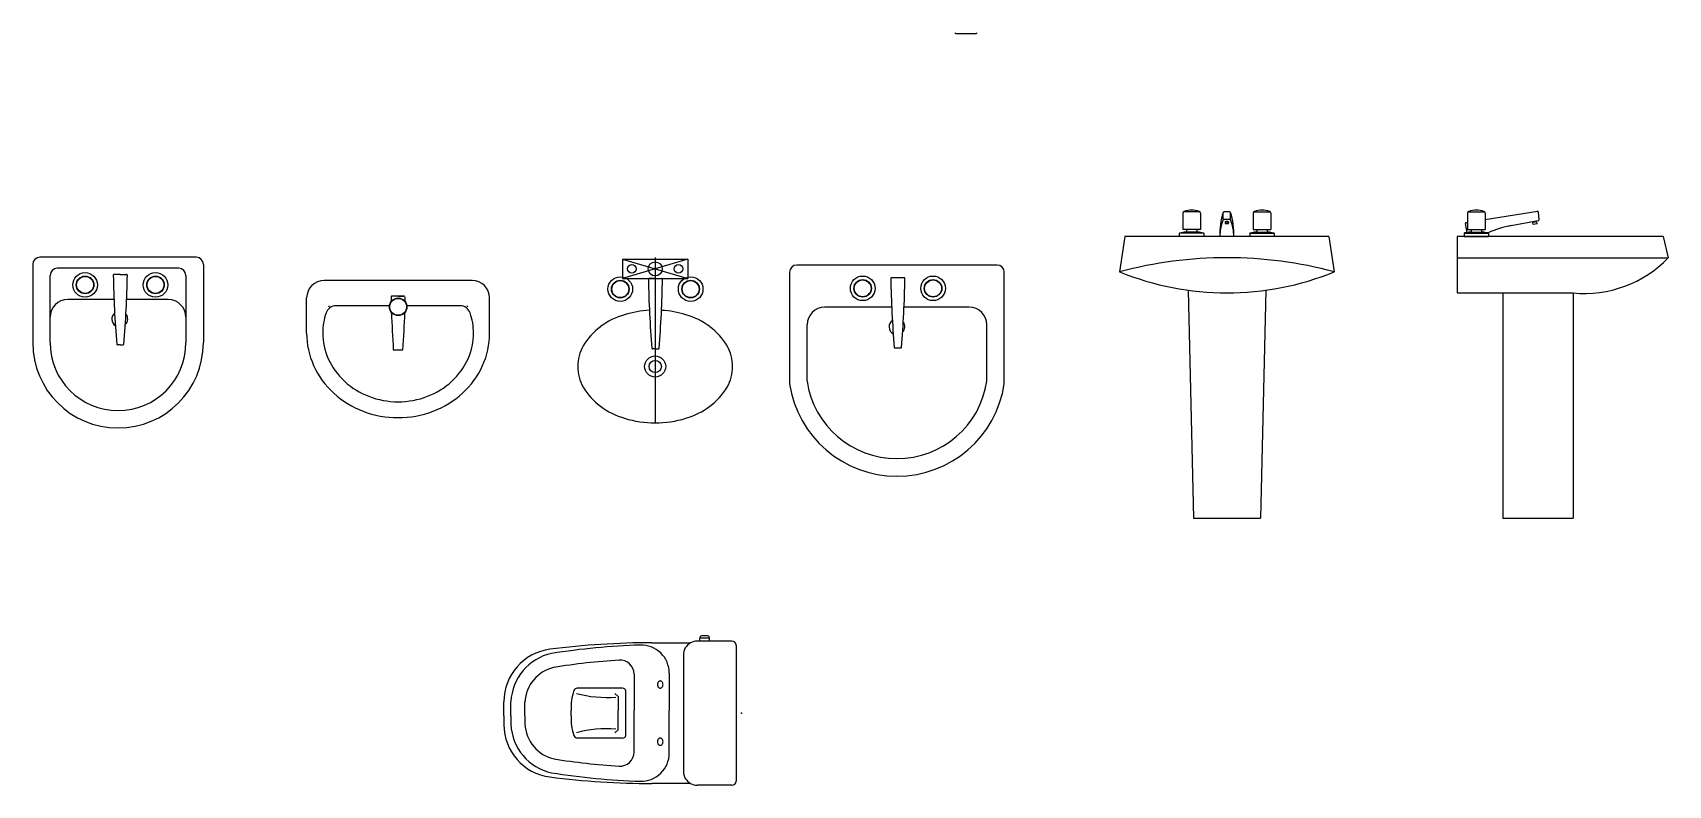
# Model space of a CAD drawing. Extents: x 48.37 to 55.99, y 194.47 to 199.7.
# Drawn here: x 48.427 to 53.075, y 194.47 to 196.608 of the extents above; entities that cross this region are included whole.
import ezdxf

# ---------------------------------------------------------------- set-up
doc = ezdxf.new("R2010")
doc.units = 0
doc.layers.get('0').update_dxf_attribs({"linetype": 'CONTINUOUS'})

msp = doc.modelspace()

# ---------------------------------------------------------------- linework, layer by layer
for p, q in [((51.05, 196.606), (51.0788, 196.606)), ((51.0788, 196.606), (51.1077, 196.606)), ((51.695, 196.0952), (51.695, 196.0486)), ((51.7423, 196.0986), (51.6987, 196.0986)), ((51.745, 196.0952), (51.745, 196.0486)), ((51.81, 196.0794), (51.81, 196.0969)), ((51.828, 196.0989), (51.8115, 196.0989)), ((51.828, 196.0774), (51.812, 196.0774)), ((51.8152, 196.0705), (51.815, 196.0664)), ((51.8249, 196.0705), (51.825, 196.0664)), ((51.83, 196.0794), (51.83, 196.0969)), ((51.895, 196.0952), (51.895, 196.0486)), ((51.8977, 196.0986), (51.9413, 196.0986)), ((51.945, 196.0952), (51.945, 196.0486)), ((52.5031, 196.0404), (52.4979, 196.0659)), ((52.4996, 196.0683), (52.5041, 196.069)), ((52.5041, 196.0954), (52.5041, 196.0488)), ((52.5068, 196.0988), (52.5504, 196.0988)), ((52.5539, 196.0769), (52.7027, 196.1006)), ((52.5541, 196.0954), (52.5541, 196.0488)), ((52.7049, 196.0736), (52.6174, 196.0578)), ((52.7013, 196.0709), (52.6895, 196.0687)), ((52.6906, 196.0628), (52.6895, 196.0687)), ((52.6906, 196.0687), (52.6902, 196.0709)), ((52.7024, 196.065), (52.6906, 196.0628)), ((52.7, 196.0707), (52.6996, 196.0726)), ((52.7024, 196.065), (52.7013, 196.0709)), ((52.705, 196.0987), (52.7066, 196.0757)), ((51.5303, 196.0286), (51.5153, 195.9286)), ((52.1103, 196.0286), (51.5303, 196.0286)), ((51.685, 196.037), (51.685, 196.0286)), ((51.7542, 196.0386), (51.6859, 196.0386)), ((51.745, 196.0486), (51.695, 196.0486)), ((51.705, 196.0486), (51.705, 196.0433)), ((51.735, 196.0415), (51.705, 196.0415)), ((51.735, 196.0486), (51.735, 196.0433)), ((51.755, 196.037), (51.755, 196.0286)), ((51.885, 196.037), (51.885, 196.0286)), ((51.8859, 196.0386), (51.9542, 196.0386)), ((51.895, 196.0486), (51.945, 196.0486)), ((51.905, 196.0486), (51.905, 196.0433)), ((51.905, 196.0415), (51.935, 196.0415)), ((51.935, 196.0486), (51.935, 196.0433)), ((51.955, 196.037), (51.955, 196.0286)), ((52.1103, 196.0286), (52.1253, 195.9286)), ((52.4746, 196.0286), (52.4746, 195.8686)), ((53.0596, 196.0286), (52.4746, 196.0286)), ((52.4941, 196.0371), (52.4941, 196.0288)), ((52.4941, 196.0288), (52.5641, 196.0288)), ((52.495, 196.0388), (52.5633, 196.0388)), ((52.5041, 196.0488), (52.5541, 196.0488)), ((52.5141, 196.0488), (52.5141, 196.0435)), ((52.5141, 196.0417), (52.5441, 196.0417)), ((52.5441, 196.0488), (52.5441, 196.0435)), ((52.5641, 196.0371), (52.5641, 196.0288)), ((53.0596, 196.0286), (53.0746, 195.9686)), ((48.8915, 195.9698), (48.4465, 195.9698)), ((50.103, 195.9645), (50.288, 195.9095)), ((50.288, 195.9645), (50.103, 195.9095)), ((50.103, 195.9645), (50.103, 195.9095)), ((50.103, 195.9645), (50.288, 195.9645)), ((50.1955, 195.9695), (50.1955, 195.4995)), ((50.288, 195.9645), (50.288, 195.9095)), ((52.4746, 195.9686), (53.0746, 195.9686)), ((48.4265, 195.9498), (48.4265, 195.7273)), ((48.476, 195.7998), (48.476, 195.9185)), ((48.8415, 195.9385), (48.496, 195.9385)), ((48.6754, 195.9214), (48.6575, 195.9214)), ((48.6754, 195.9214), (48.6934, 195.9214)), ((48.8615, 195.9185), (48.8615, 195.7273)), ((48.9115, 195.9498), (48.9115, 195.7273)), ((50.5776, 195.9278), (50.5776, 195.6106)), ((51.1676, 195.9478), (50.5976, 195.9478)), ((51.1876, 195.6106), (51.1876, 195.9278)), ((49.675, 195.9042), (49.255, 195.9042)), ((50.103, 195.9095), (50.288, 195.9095)), ((50.1963, 195.9095), (50.1783, 195.9095)), ((50.1963, 195.9095), (50.2142, 195.9095)), ((50.9031, 195.9116), (50.8672, 195.9116)), ((51.7102, 195.8762), (51.7253, 195.2286)), ((51.9305, 195.8762), (51.9153, 195.2286)), ((48.6574, 195.8498), (48.526, 195.8498)), ((48.8115, 195.8498), (48.6935, 195.8498)), ((49.205, 195.7542), (49.205, 195.8542)), ((49.4402, 195.832), (49.2886, 195.832)), ((49.483, 195.8592), (49.447, 195.8592)), ((49.465, 195.8592), (49.447, 195.8592)), ((49.465, 195.8592), (49.483, 195.8592)), ((49.6414, 195.832), (49.4899, 195.832)), ((49.725, 195.7542), (49.725, 195.8542)), ((50.8676, 195.8278), (50.677, 195.8278)), ((51.0881, 195.8278), (50.9027, 195.8278)), ((52.4746, 195.8686), (52.8046, 195.8686)), ((52.6046, 195.8686), (52.6046, 195.2286)), ((52.8046, 195.8686), (52.8046, 195.2286)), ((48.476, 195.7273), (48.476, 195.7998)), ((50.627, 195.618), (50.627, 195.7778)), ((51.1381, 195.618), (51.1381, 195.7778)), ((48.6754, 195.7214), (48.6673, 195.7214)), ((48.6754, 195.7214), (48.6836, 195.7214)), ((49.4513, 195.707), (49.4787, 195.707)), ((50.1963, 195.7095), (50.1881, 195.7095)), ((50.1963, 195.7095), (50.2044, 195.7095)), ((50.8933, 195.7116), (50.877, 195.7116)), ((51.7253, 195.2286), (51.9153, 195.2286)), ((52.6046, 195.2286), (52.8046, 195.2286)), ((50.1864, 194.8745), (50.2962, 194.8745)), ((50.3219, 194.8795), (50.3155, 194.8795)), ((50.3219, 194.8795), (50.3219, 194.8889)), ((50.3219, 194.8889), (50.3501, 194.8889)), ((50.3501, 194.8795), (50.3219, 194.8795)), ((50.3451, 194.8939), (50.3269, 194.8939)), ((50.3501, 194.8795), (50.3501, 194.8889)), ((50.4135, 194.8795), (50.3501, 194.8795)), ((50.4255, 194.8675), (50.4255, 194.4815)), ((50.2755, 194.8395), (50.2755, 194.5095)), ((50.1355, 194.7852), (50.1355, 194.682)), ((50.2355, 194.7881), (50.2355, 194.682)), ((50.1027, 194.7453), (49.9739, 194.7453)), ((50.0907, 194.7218), (50.0804, 194.7306)), ((50.0907, 194.7218), (50.0907, 194.682)), ((50.1124, 194.611), (50.1124, 194.7381)), ((49.7655, 194.682), (49.7655, 194.7071)), ((49.7655, 194.667), (49.7655, 194.682)), ((49.7655, 194.667), (49.7655, 194.6419)), ((49.7855, 194.682), (49.7855, 194.7071)), ((49.7855, 194.667), (49.7855, 194.682)), ((49.7855, 194.667), (49.7855, 194.6419)), ((49.8255, 194.682), (49.8255, 194.7071)), ((49.8255, 194.667), (49.8255, 194.682)), ((49.8255, 194.667), (49.8255, 194.6419)), ((49.9569, 194.667), (49.9569, 194.682)), ((50.0907, 194.667), (50.0907, 194.682)), ((50.0907, 194.6272), (50.0907, 194.667)), ((50.1355, 194.667), (50.1355, 194.682)), ((50.1355, 194.5639), (50.1355, 194.667)), ((50.2355, 194.667), (50.2355, 194.682)), ((50.2355, 194.561), (50.2355, 194.667)), ((50.4255, 194.667), (50.4255, 194.6419)), ((50.0907, 194.6272), (50.0804, 194.6184)), ((50.1027, 194.6037), (49.9739, 194.6037)), ((50.2962, 194.4745), (50.1864, 194.4745)), ((50.4135, 194.4695), (50.3155, 194.4695))]:
    msp.add_line(p, q)
for centre, radius in [((48.5754, 195.8914), 0.035), ((48.7754, 195.8914), 0.035), ((50.1292, 195.9369), 0.0125), ((50.1955, 195.9369), 0.02), ((50.2617, 195.9369), 0.0125), ((48.5754, 195.8914), 0.025), ((48.5754, 195.8914), 0.024), ((48.7754, 195.8914), 0.025), ((48.7754, 195.8914), 0.024), ((50.0963, 195.8795), 0.035), ((50.0963, 195.8795), 0.025), ((50.0963, 195.8795), 0.024), ((50.2963, 195.8795), 0.035), ((50.2963, 195.8795), 0.025), ((50.2963, 195.8795), 0.024), ((50.7852, 195.8816), 0.035), ((50.7852, 195.8816), 0.025), ((50.7852, 195.8816), 0.024), ((50.9852, 195.8816), 0.035), ((50.9852, 195.8816), 0.025), ((50.9852, 195.8816), 0.024), ((49.465, 195.8292), 0.025), ((49.465, 195.8292), 0.024), ((50.1955, 195.6595), 0.03), ((50.1955, 195.6595), 0.0175)]:
    msp.add_circle(centre, radius)
for centre, radius, start, end in [((51.0495, 196.6085), 0.00263, 192.3317, 280.2882), ((51.1082, 196.6085), 0.00263, 259.7118, 347.6683), ((51.72, 196.041), 0.0628, 69.7543, 110.2457), ((51.92, 196.041), 0.0628, 69.7543, 110.2457), ((52.5291, 196.0412), 0.0628, 69.7543, 110.2457), ((51.7, 196.0952), 0.005, 110.2457, 180), ((51.74, 196.0952), 0.005, 0, 69.7543), ((52.0036, 196.0355), 0.2037, 162.2745, 181.9578), ((51.9263, 196.0282), 0.1263, 157.0421, 179.8201), ((51.8115, 196.0969), 0.002, 90, 162.2745), ((51.812, 196.0969), 0.002, 90, 180), ((51.812, 196.0794), 0.002, 180, 270), ((51.8153, 196.0703), 0.00025, 112.7446, 180), ((51.8153, 196.0664), 0.00025, 112.7446, 180), ((51.8153, 196.0664), 0.00025, 180, 247.2554), ((51.8175, 196.0649), 0.00608, 99.8511, 112.7446), ((51.8175, 196.061), 0.00608, 99.8511, 112.7446), ((51.8175, 196.0718), 0.00608, 247.2554, 260.1489), ((51.819, 196.0563), 0.0148, 94.1141, 99.8511), ((51.819, 196.0524), 0.0148, 94.1141, 99.8511), ((51.819, 196.0804), 0.0148, 260.1489, 265.8859), ((51.82, 196.0424), 0.0288, 90, 94.1141), ((51.82, 196.0385), 0.0288, 90, 94.1141), ((51.82, 196.0943), 0.0288, 265.8859, 270), ((51.82, 196.0424), 0.0288, 85.8859, 90), ((51.82, 196.0385), 0.0288, 85.8859, 90), ((51.82, 196.0943), 0.0288, 270, 274.1141), ((51.821, 196.0563), 0.0148, 80.1489, 85.8859), ((51.821, 196.0524), 0.0148, 80.1489, 85.8859), ((51.821, 196.0804), 0.0148, 274.1141, 279.8511), ((51.8225, 196.0649), 0.00608, 67.2554, 80.1489), ((51.8225, 196.061), 0.00608, 67.2554, 80.1489), ((51.8225, 196.0718), 0.00608, 279.8511, 292.7446), ((51.8248, 196.0703), 0.00025, 0, 67.2554), ((51.8248, 196.0664), 0.00025, 0, 67.2554), ((51.8248, 196.0664), 0.00025, 292.7446, 0), ((51.828, 196.0969), 0.002, 360, 90), ((51.828, 196.0794), 0.002, 270, 360), ((51.8286, 196.0969), 0.002, 17.7255, 90), ((51.7138, 196.0282), 0.1263, 0.1799, 22.9579), ((51.6365, 196.0355), 0.2037, 358.0422, 17.7255), ((51.9, 196.0952), 0.005, 110.2457, 180), ((51.94, 196.0952), 0.005, 0, 69.7543), ((52.4999, 196.0663), 0.002, 97.0226, 191.5418), ((52.5091, 196.0954), 0.005, 110.2457, 180), ((52.5491, 196.0954), 0.005, 0, 69.7543), ((52.6655, 195.8252), 0.2375, 98.8148, 115.7587), ((52.703, 196.0986), 0.002, 3.771, 99.0226), ((52.7046, 196.0756), 0.002, 280.6057, 3.771), ((51.687, 196.037), 0.002, 101.1509, 180), ((51.72, 195.8695), 0.1726, 95.5863, 101.1509), ((51.703, 196.0433), 0.002, 275.5863, 0), ((51.737, 196.0433), 0.002, 180, 264.4137), ((51.72, 195.8695), 0.1726, 78.8491, 84.4137), ((51.753, 196.037), 0.002, 0, 78.8491), ((51.887, 196.037), 0.002, 101.1509, 180), ((51.92, 195.8695), 0.1726, 95.5863, 101.1509), ((51.903, 196.0433), 0.002, 275.5863, 0), ((51.937, 196.0433), 0.002, 180, 264.4137), ((51.92, 195.8695), 0.1726, 78.8491, 84.4137), ((51.953, 196.037), 0.002, 0, 78.8491), ((52.4961, 196.0371), 0.002, 101.1509, 180), ((52.5291, 195.8697), 0.1726, 95.5863, 101.1509), ((52.5121, 196.0435), 0.002, 275.5863, 0), ((52.5461, 196.0435), 0.002, 180, 264.4137), ((52.5291, 195.8697), 0.1726, 78.8491, 84.4137), ((52.5621, 196.0371), 0.002, 0, 78.8491), ((48.4465, 195.9498), 0.02, 90, 180), ((48.8915, 195.9498), 0.02, 360, 90), ((51.8203, 194.7858), 1.1828, 75.0569, 104.9431), ((52.8367, 196.1963), 0.3292, 264.3949, 316.2514), ((48.496, 195.9185), 0.02, 90, 180), ((48.6575, 195.9194), 0.002, 90, 180.8897), ((51.5048, 195.9636), 2.8497, 180.8897, 184.839), ((45.8461, 195.9636), 2.8497, 355.161, 359.1103), ((48.6934, 195.9194), 0.002, 359.1103, 90), ((48.8415, 195.9185), 0.02, 0, 90), ((50.5976, 195.9278), 0.02, 90, 180), ((51.1676, 195.9278), 0.02, 0, 90), ((51.8203, 196.6738), 0.8052, 247.7416, 292.2584), ((49.255, 195.8542), 0.05, 90, 180), ((49.675, 195.8542), 0.05, 0, 90), ((50.1783, 195.9075), 0.002, 90, 180.8897), ((53.0256, 195.9518), 2.8497, 180.8897, 184.839), ((47.3669, 195.9518), 2.8497, 355.161, 359.1103), ((50.2142, 195.9075), 0.002, 359.1103, 90), ((50.8672, 195.9096), 0.002, 90, 180.8897), ((53.7145, 195.9538), 2.8497, 180.8897, 184.839), ((48.0558, 195.9538), 2.8497, 355.161, 359.1103), ((50.9031, 195.9096), 0.002, 359.1103, 90), ((48.526, 195.7998), 0.05, 90, 180), ((48.8115, 195.7998), 0.05, 0, 90), ((49.2886, 195.802), 0.03, 90, 161.1369), ((49.4462, 195.746), 0.1973, 154.1718, 155.3928), ((49.447, 195.8572), 0.002, 90, 180.8897), ((52.2944, 195.9014), 2.8497, 180.8897, 181.1438), ((46.6357, 195.9014), 2.8497, 358.8562, 359.1103), ((49.6414, 195.802), 0.03, 18.8631, 90), ((49.4838, 195.746), 0.1973, 24.6072, 25.8282), ((50.677, 195.7778), 0.05, 90, 180), ((51.0881, 195.7778), 0.05, 0, 90), ((48.674, 195.7944), 0.0225, 131.2234, 235.6181), ((48.674, 195.7944), 0.0225, 314.2252, 38.9265), ((49.4279, 195.7544), 0.1772, 161.1369, 179.7948), ((52.2944, 195.9014), 2.8497, 181.7805, 183.912), ((46.6357, 195.9014), 2.8497, 356.088, 358.2195), ((49.5021, 195.7544), 0.1772, 0.2052, 18.8631), ((50.1745, 195.5876), 0.2289, 106.7647, 126.0274), ((50.1955, 195.5181), 0.3015, 93.1234, 106.7647), ((50.1955, 195.5181), 0.3015, 73.2353, 86.5742), ((50.2164, 195.5876), 0.2289, 53.9726, 73.2353), ((50.8826, 195.7724), 0.0225, 125.408, 241.9228), ((50.8826, 195.7724), 0.0225, 315.6577, 36.998), ((49.4272, 195.7542), 0.2222, 180, 204.402), ((49.4279, 195.7544), 0.1772, 179.7948, 204.1968), ((49.5021, 195.7544), 0.1772, 335.8032, 0.2052), ((49.5028, 195.7542), 0.2222, 335.598, 0), ((50.1425, 195.6316), 0.1744, 126.0274, 150.3366), ((50.2484, 195.6316), 0.1744, 29.6634, 53.9726), ((48.669, 195.7273), 0.2425, 180, 0), ((48.669, 195.7273), 0.193, 180, 0), ((48.6673, 195.7234), 0.002, 184.839, 270), ((48.6836, 195.7234), 0.002, 270, 355.161), ((50.0935, 195.6595), 0.118, 150.3366, 180), ((50.1881, 195.7115), 0.002, 184.839, 270), ((50.2044, 195.7115), 0.002, 270, 355.161), ((50.2975, 195.6595), 0.118, 0, 29.6634), ((50.877, 195.7136), 0.002, 184.839, 270), ((50.8933, 195.7136), 0.002, 270, 355.161), ((49.4455, 195.7625), 0.2423, 204.402, 227.6026), ((49.4463, 195.7626), 0.1973, 204.1968, 227.3974), ((49.4838, 195.7626), 0.1973, 312.6026, 335.8032), ((49.4845, 195.7625), 0.2423, 312.3974, 335.598), ((50.0935, 195.6595), 0.118, 180, 209.6634), ((50.2975, 195.6595), 0.118, 330.3366, 0), ((49.4581, 195.7755), 0.2148, 227.3974, 249.0784), ((49.4719, 195.7755), 0.2148, 290.9216, 312.6026), ((50.1425, 195.6875), 0.1744, 209.6634, 233.9726), ((50.2484, 195.6875), 0.1744, 306.0274, 330.3366), ((50.8826, 195.6562), 0.3084, 188.4938, 351.5062), ((50.8826, 195.6562), 0.2584, 188.4938, 351.5062), ((49.4574, 195.7755), 0.2598, 227.6026, 249.2836), ((49.4659, 195.7957), 0.2365, 249.0784, 269.7948), ((49.4642, 195.7957), 0.2365, 270.2052, 290.9216), ((49.4727, 195.7755), 0.2598, 290.7164, 312.3974), ((50.1745, 195.7315), 0.2289, 233.9726, 253.2353), ((50.2164, 195.7315), 0.2289, 286.7647, 306.0274), ((49.465, 195.7957), 0.2815, 249.2836, 270), ((49.465, 195.7957), 0.2815, 270, 290.7164), ((50.1955, 195.801), 0.3015, 253.2353, 270), ((50.1955, 195.801), 0.3015, 270, 286.7647), ((49.9155, 194.7071), 0.15, 97.3437, 180), ((50.1864, 192.6058), 2.2687, 90, 97.3437), ((50.2182, 192.8529), 2.0162, 91.8557, 99.0498), ((50.1555, 194.7881), 0.08, 0, 91.8557), ((50.3155, 194.8395), 0.04, 118.955, 180), ((50.3155, 194.8395), 0.04, 90, 118.955), ((50.3269, 194.8889), 0.005, 90, 180), ((50.3451, 194.8889), 0.005, 0, 90), ((50.4135, 194.8675), 0.012, 0, 90), ((49.9314, 194.7012), 0.146, 101.9873, 177.6502), ((49.9314, 194.7012), 0.106, 101.9873, 177.6502), ((50.2182, 192.8529), 1.9762, 93.6333, 99.0498), ((50.0955, 194.7852), 0.04, 0, 93.6333), ((50.2155, 194.7556), 0.0134, 162.4482, 180), ((50.2155, 194.7556), 0.0134, 180, 197.5518), ((50.2127, 194.7565), 0.0106, 142.6346, 162.4482), ((50.211, 194.7578), 0.00838, 118.4775, 142.6346), ((50.2099, 194.7598), 0.00607, 90, 118.4775), ((50.2099, 194.7598), 0.00607, 61.5225, 90), ((50.2088, 194.7578), 0.00838, 37.3654, 61.5225), ((50.2071, 194.7565), 0.0106, 17.5518, 37.3654), ((50.2043, 194.7556), 0.0134, 0, 17.5518), ((50.2043, 194.7556), 0.0134, 342.4482, 0), ((50.1069, 194.6908), 0.1503, 161.4779, 183.3381), ((49.9739, 194.7353), 0.01, 90, 161.4779), ((50.0556, 195.0312), 0.3121, 254.377, 275.1052), ((50.1027, 194.7353), 0.01, 15.8312, 90), ((50.2127, 194.7548), 0.0106, 197.5518, 217.3654), ((50.211, 194.7534), 0.00838, 217.3654, 241.5225), ((50.2099, 194.7514), 0.00607, 241.5225, 270), ((50.2099, 194.7514), 0.00607, 270, 298.4775), ((50.2088, 194.7534), 0.00838, 298.4775, 322.6346), ((50.2071, 194.7548), 0.0106, 322.6346, 342.4482), ((50.1069, 194.6583), 0.1503, 176.6619, 198.5221), ((49.9155, 194.6419), 0.15, 180, 262.6563), ((49.9314, 194.6479), 0.146, 182.3498, 258.0127), ((49.9314, 194.6479), 0.106, 182.3498, 258.0127), ((50.0556, 194.3179), 0.3121, 84.8948, 105.623), ((49.9739, 194.6137), 0.01, 198.5221, 270), ((50.1027, 194.6137), 0.01, 270, 344.1688), ((50.2155, 194.5934), 0.0134, 162.4482, 180), ((50.2155, 194.5934), 0.0134, 180, 197.5518), ((50.2127, 194.5943), 0.0106, 142.6346, 162.4482), ((50.2127, 194.5926), 0.0106, 197.5518, 217.3654), ((50.211, 194.5956), 0.00838, 118.4775, 142.6346), ((50.211, 194.5912), 0.00838, 217.3654, 241.5225), ((50.2099, 194.5976), 0.00607, 90, 118.4775), ((50.2099, 194.5892), 0.00607, 241.5225, 270), ((50.2099, 194.5976), 0.00607, 61.5225, 90), ((50.2099, 194.5892), 0.00607, 270, 298.4775), ((50.2088, 194.5956), 0.00838, 37.3654, 61.5225), ((50.2088, 194.5912), 0.00838, 298.4775, 322.6346), ((50.2071, 194.5943), 0.0106, 17.5518, 37.3654), ((50.2071, 194.5926), 0.0106, 322.6346, 342.4482), ((50.2043, 194.5934), 0.0134, 0, 17.5518), ((50.2043, 194.5934), 0.0134, 342.4482, 0), ((50.2182, 196.4962), 1.9762, 260.9502, 266.3667), ((50.0955, 194.5639), 0.04, 266.3667, 0), ((50.1555, 194.561), 0.08, 268.1443, 0), ((50.1864, 196.7432), 2.2687, 262.6563, 270), ((50.2182, 196.4962), 2.0162, 260.9502, 268.1443), ((50.3155, 194.5095), 0.04, 180, 241.045), ((50.4135, 194.4815), 0.012, 270, 0), ((50.3155, 194.5095), 0.04, 241.045, 270)]:
    msp.add_arc(centre, radius, start, end)
msp.add_point((50.4405, 194.6745))

doc.saveas('drawing.dxf')
